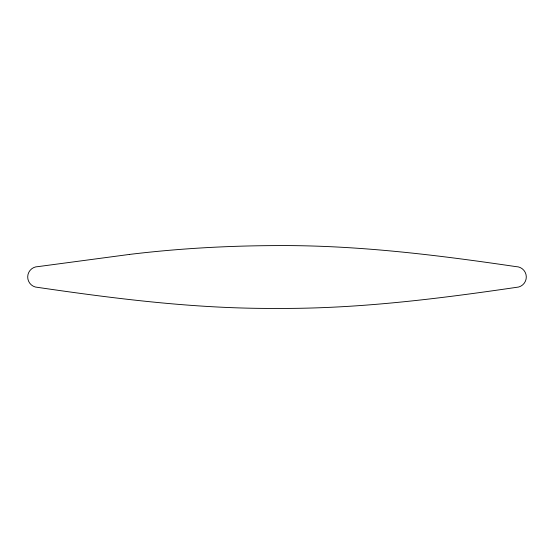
<?xml version="1.0" encoding="UTF-8"?>
<svg xmlns="http://www.w3.org/2000/svg" width="554" height="554" viewBox="0 0 554 554"><rect width="100%" height="100%" fill="white"/><g stroke="black" fill="none" stroke-linecap="round" stroke-linejoin="round"><path stroke-width="0.83" d="M129.47 254.424L38.087 266.613A10.387 10.387 0 0 0 35.401 287.034C115.419 298.758 195.964 308.959 277 308.405C358.036 308.959 438.581 298.758 518.599 287.034A10.387 10.387 0 0 0 515.913 266.613C436.787 254.972 357.122 245.069 277 245.595C227.708 245.734 178.409 248.497 129.47 254.424"/></g></svg>
